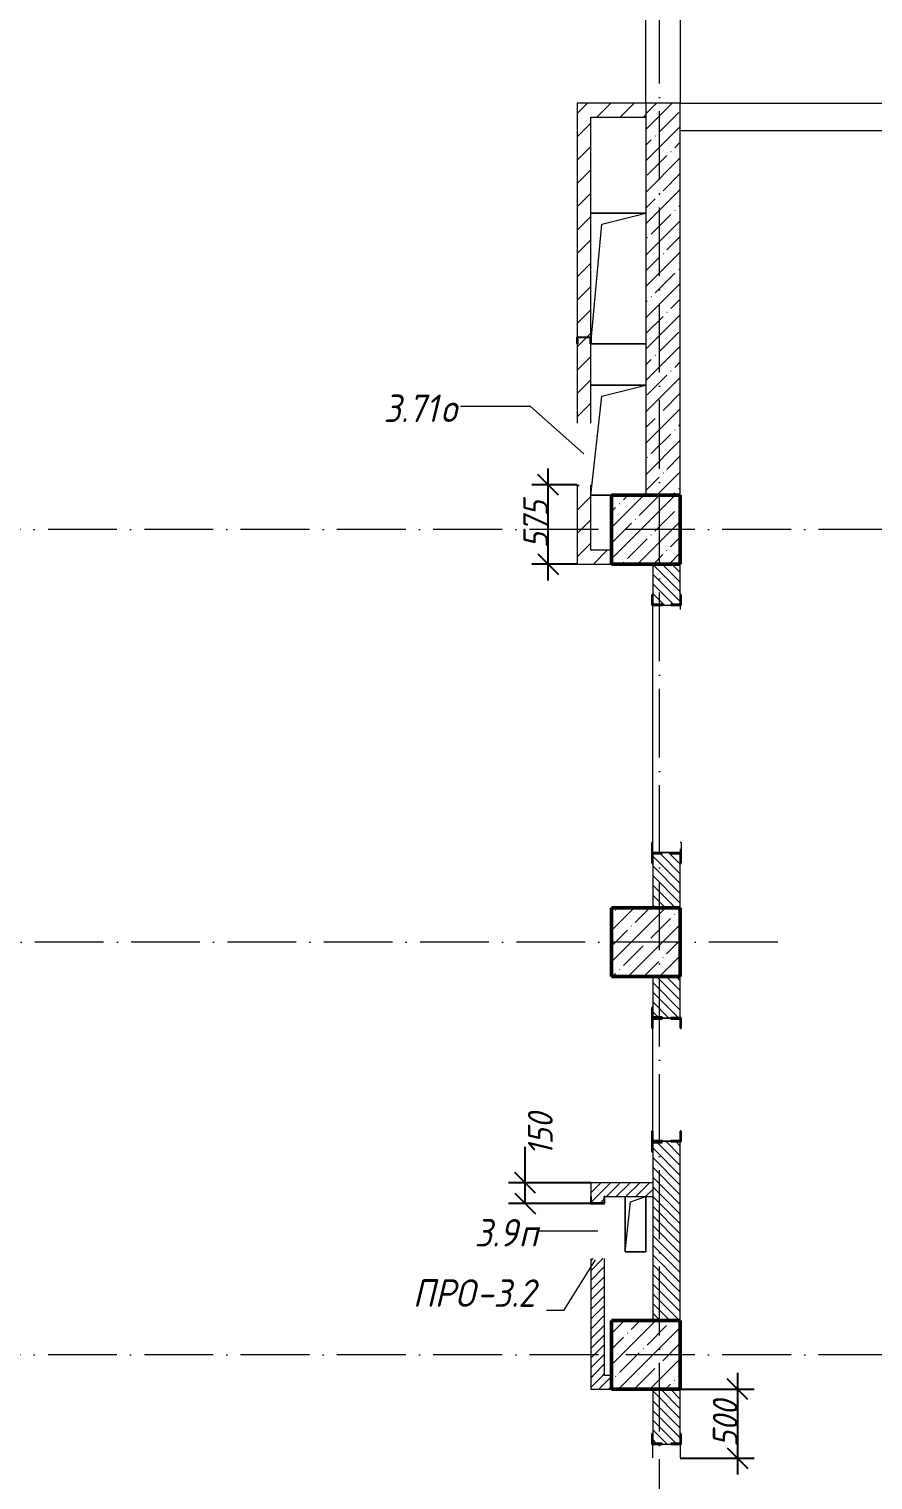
# Model space of a CAD drawing. Header units: millimetres. Extents: x -401725 to 250493, y 305116 to 802890.
# Drawn here: x 145551 to 151686, y 343757 to 354307 of the extents above; entities that cross this region are included whole.
import ezdxf

# ---------------------------------------------------------------- set-up
doc = ezdxf.new("R2010")
doc.units = ezdxf.units.MM
doc.linetypes.add('50_200_ШТРИХ_1Т_ш5_п1_п1_', pattern=[700, 500, -100, 0, -100])
for name, color, linetype, lineweight in [('A-____-____-DIMS', 7, 'Continuous', 9), ('A-FLOR-____-OTLN', 7, 'Continuous', 9), ('A-GENM-____-IDEN', 7, 'Continuous', 9), ('A-GENM-____-MCUT', 7, 'Continuous', 25), ('A-GENM-____-OTLN', 7, 'Continuous', 9), ('A-GENM-____-OTLN-1', 7, 'Continuous', 25), ('A-GLAZ-____-IDEN', 7, 'Continuous', 9), ('A-WALL-____-MCUT-1', 7, 'Continuous', 9), ('A-WALL-____-MCUT-3', 7, 'Continuous', 9), ('A-WALL-____-OTLN', 7, 'Continuous', 9), ('A-WALL-____-PATT-1', 7, 'Continuous', 9), ('A-WALL-FNSH-MCUT-1', 7, 'Continuous', 9), ('I-WALL-____-OTLN', 7, 'Continuous', 9), ('S-COLS-____-MCUT', 7, 'Continuous', 50), ('S-COLS-____-OTLN', 7, 'Continuous', 9), ('S-GRID-____-OTLN-1', 7, '50_200_ШТРИХ_1Т_ш5_п1_п1_', 9)]:
    doc.layers.add(name, color=color, linetype=linetype, lineweight=lineweight)
doc.styles.add('ISOCPEUR_I_10', font='isocpeui.ttf', dxfattribs={"width": 0.9, "height": 180})
doc.styles.add('ISOCPEUR_I_9', font='isocpeui.ttf', dxfattribs={"width": 0.9, "height": 250})
doc.dimstyles.new('ISO-1_8_0_9К_СРЕДНИЙ_Кладочные_3', dxfattribs={"dimscale": 304.8, "dimtxt": 179.276612, "dimasz": 0.492126, "dimexe": 0.393701, "dimexo": 0, "dimgap": 0, "dimtad": 1, "dimdec": 3, "dimrnd": 0.001, "dimdsep": 46, "dimtxsty": 'ISOCPEUR_I_10', "dimblk1": 'OBLIQUE', "dimblk2": 'OBLIQUE', "dimsah": 1, "dimcen": 0.09, "dimdle": 0.393701, "dimazin": 0, "dimtfac": 1, "dimtdec": 4, "dimtix": 1, "dimtmove": 0, "dimatfit": 3, "dimfxl": 1, "dimtvp": 1, "dimtolj": 1, "dimtzin": 0, "dimarcsym": 2})
doc.dimstyles.new('ISO-1_8_0_9К_СРЕДНИЙ_Кладочные_4', dxfattribs={"dimscale": 304.8, "dimtxt": 179.276612, "dimasz": 0.492126, "dimexe": 0.393701, "dimexo": 0, "dimgap": 0, "dimtad": 1, "dimdec": 3, "dimrnd": 0.001, "dimdsep": 46, "dimtxsty": 'ISOCPEUR_I_10', "dimblk1": 'OBLIQUE', "dimblk2": 'OBLIQUE', "dimsah": 1, "dimcen": 0.09, "dimdle": 0.393701, "dimazin": 0, "dimtfac": 1, "dimtdec": 4, "dimtix": 1, "dimtmove": 1, "dimatfit": 3, "dimfxl": 1, "dimtvp": 1, "dimtolj": 1, "dimtzin": 0, "dimarcsym": 2})
pattern_1 = [(45, (144685.44, 312186.37), (-84.8528, 84.8528), [])]
pattern_2 = [(135, (144685.44, 312186.367), (-35.35534, -35.35534), [])]
pattern_3 = [(45, (144685.44, 312186.367), (-35.35534, 35.35534), [])]

# ---------------------------------------------------------------- blocks, each defined once
blk = doc.blocks.new('BSC_Колонна _Прямоугольная - 500х500-V42-АР1_План отверстий 3 этажа в осях 1-64_А-ГГ')
at = {"layer": 'S-COLS-____-OTLN'}
h = blk.add_hatch(dxfattribs=at)
h.set_pattern_fill('FP_79', color=256, style=0, pattern_type=2)
h.set_pattern_definition([(45, (-5350, -32481.04), (-114.04925, 114.04925), []), (45, (-5235.95, -32481.04), (-114.04925, 114.04925), [201.613, -40.323, 3.353, -36.97])])
h.paths.add_polyline_path([(-250, -250), (250, -250), (250, 250), (-250, 250)], flags=0)
at = {"layer": 'S-COLS-____-MCUT'}
for p, q in [((250, 250), (-250, 250)), ((-250, 250), (-250, -250)), ((250, -250), (250, 250)), ((-250, -250), (250, -250))]:
    blk.add_line(p, q, dxfattribs=at)
blk = doc.blocks.new('BSC_Колонна _Прямоугольная - 500х500-V54-АР1_План отверстий 3 этажа в осях 1-64_А-ГГ')
at = {"layer": 'S-COLS-____-OTLN'}
h = blk.add_hatch(dxfattribs=at)
h.set_pattern_fill('FP_91', color=256, style=0, pattern_type=2)
h.set_pattern_definition([(45, (-5350, -35481.04), (-114.04925, 114.04925), []), (45, (-5235.95, -35481.04), (-114.04925, 114.04925), [201.613, -40.323, 3.353, -36.97])])
h.paths.add_polyline_path([(-250, -250), (250, -250), (250, 250), (-250, 250)], flags=0)
at = {"layer": 'S-COLS-____-MCUT'}
for p, q in [((250, 250), (-250, 250)), ((-250, 250), (-250, -250)), ((250, -250), (250, 250)), ((-250, -250), (250, -250))]:
    blk.add_line(p, q, dxfattribs=at)
blk = doc.blocks.new('BSC_Колонна _Прямоугольная - 500х500-V121-АР1_План отверстий 3 этажа в осях 1-64_А-ГГ')
at = {"layer": 'S-COLS-____-OTLN'}
h = blk.add_hatch(dxfattribs=at)
h.set_pattern_fill('FP_144', color=256, style=0, pattern_type=2)
h.set_pattern_definition([(45, (-5350, -38481.04), (-114.04925, 114.04925), []), (45, (-5235.95, -38481.04), (-114.04925, 114.04925), [201.613, -40.323, 3.353, -36.97])])
h.paths.add_polyline_path([(-250, -250), (250, -250), (250, 250), (-250, 250), (-250, 94)], flags=0)
at = {"layer": 'S-COLS-____-MCUT'}
for p, q in [((250, 250), (-250, 250)), ((-250, 250), (-250, -250)), ((250, -250), (250, 250)), ((-250, -250), (250, -250))]:
    blk.add_line(p, q, dxfattribs=at)
blk = doc.blocks.new('154_Стойка_СКБ_Уголок - СМ-2480_200-28447058-АР1_План отверстий 3 этажа в осях 1-64_А-ГГ')
at = {"layer": 'A-GENM-____-MCUT'}
for p, q in [((125, 156), (125, 81)), ((200, 156), (125, 156)), ((131, 81), (131, 150)), ((131, 150), (200, 150)), ((200, 150), (200, 156)), ((125, 81), (131, 81)), ((131, 19), (125, 19)), ((125, 19), (125, -56)), ((131, -50), (131, 19)), ((125, -56), (200, -56)), ((200, -50), (131, -50)), ((200, -56), (200, -50))]:
    blk.add_line(p, q, dxfattribs=at)
blk = doc.blocks.new('Стойка_Влож_Полоса боковая - Полоса-28346330-АР1_План отверстий 3 этажа в осях 1-64_А-ГГ')
at = {"layer": 'A-GENM-____-OTLN'}
for p, q in [((-5, -31), (-5, 31)), ((0, 31), (0, -31))]:
    blk.add_line(p, q, dxfattribs=at)
blk = doc.blocks.new('Стойка_Влож_Уголок - Уголок-28346305-АР1_План отверстий 3 этажа в осях 1-64_А-ГГ')
at = {"layer": 'A-GENM-____-MCUT'}
for p, q in [((75, 75), (0, 75)), ((0, 0), (6, 0)), ((6, 69), (75, 69)), ((6, 0), (6, 69)), ((75, 69), (75, 75))]:
    blk.add_line(p, q, dxfattribs=at)
blk = doc.blocks.new('Стойка_Влож_Уголок - Уголок-28346304-АР1_План отверстий 3 этажа в осях 1-64_А-ГГ')
at = {"layer": 'A-GENM-____-MCUT'}
for p, q in [((6, 0), (0, 0)), ((6, -69), (6, 0)), ((0, -75), (75, -75)), ((75, -69), (6, -69)), ((75, -75), (75, -69))]:
    blk.add_line(p, q, dxfattribs=at)
blk = doc.blocks.new('154_Стойка_СКБ_Уголок - СМ-2480_200-28346303-АР1_План отверстий 3 этажа в осях 1-64_А-ГГ')
at = {"layer": 'A-GENM-____-MCUT'}
for p, q in [((125, 156), (125, 81)), ((200, 156), (125, 156)), ((131, 81), (131, 150)), ((131, 150), (200, 150)), ((200, 150), (200, 156)), ((125, 81), (131, 81)), ((131, 19), (125, 19)), ((125, 19), (125, -56)), ((131, -50), (131, 19)), ((125, -56), (200, -56)), ((200, -50), (131, -50)), ((200, -56), (200, -50))]:
    blk.add_line(p, q, dxfattribs=at)
blk = doc.blocks.new('Стойка_Влож_Полоса боковая - Полоса-28213942-АР1_План отверстий 3 этажа в осях 1-64_А-ГГ')
at = {"layer": 'A-GENM-____-OTLN'}
for p, q in [((-5, 60), (0, 60)), ((-5, -60), (-5, 60)), ((0, 31), (0, -31)), ((0, -60), (-5, -60))]:
    blk.add_line(p, q, dxfattribs=at)
blk = doc.blocks.new('Стойка_Влож_Уголок_Опорный - Уголок-28213941-АР1_План отверстий 3 этажа в осях 1-64_А-ГГ')
at = {"layer": 'A-GENM-____-OTLN'}
for p, q in [((-212, -6), (-212, 0)), ((0, 0), (0, -6)), ((-212, -75), (-212, -6)), ((-212, -6), (-206, -6)), ((-212, -75), (-206, -75)), ((-6, -6), (0, -6)), ((-6, -75), (0, -75)), ((0, -6), (0, -75))]:
    blk.add_line(p, q, dxfattribs=at)
blk = doc.blocks.new('Фахверк_СКБ_Уголок - 200_3960-28268576-АР1_План отверстий 3 этажа в осях 1-64_А-ГГ')
at = {"layer": 'A-GENM-____-MCUT'}
for p, q in [((200, 156), (125, 156)), ((125, 156), (125, 81)), ((131, 81), (131, 150)), ((131, 150), (200, 150)), ((200, 150), (200, 156)), ((125, 81), (131, 81)), ((131, 19), (125, 19)), ((125, 19), (125, -56)), ((131, -50), (131, 19)), ((125, -56), (200, -56)), ((200, -50), (131, -50)), ((200, -56), (200, -50))]:
    blk.add_line(p, q, dxfattribs=at)
blk = doc.blocks.new('Фахверк_СКБ_Уголок - 200_3550-28267367-АР1_План отверстий 3 этажа в осях 1-64_А-ГГ')
at = {"layer": 'A-GENM-____-MCUT'}
for p, q in [((200, 156), (125, 156)), ((125, 156), (125, 81)), ((131, 81), (131, 150)), ((131, 150), (200, 150)), ((200, 150), (200, 156)), ((125, 81), (131, 81)), ((131, 19), (125, 19)), ((125, 19), (125, -56)), ((131, -50), (131, 19)), ((125, -56), (200, -56)), ((200, -50), (131, -50)), ((200, -56), (200, -50))]:
    blk.add_line(p, q, dxfattribs=at)
blk = doc.blocks.new('154_Фахверк_СКБ_Швеллер - Тип_100_3960-28494444-АР1_План отверстий 3 этажа в осях 1-64_А-ГГ')
at = {"layer": 'A-GENM-____-MCUT'}
for p, q in [((125, 50), (175, 50)), ((125, -50), (125, 50)), ((128, 47), (128, -47)), ((175, 47), (128, 47)), ((175, 50), (175, 47)), ((175, -50), (125, -50)), ((128, -47), (175, -47)), ((175, -47), (175, -50))]:
    blk.add_line(p, q, dxfattribs=at)
blk = doc.blocks.new('154_Фахверк_СКБ_Швеллер - Тип_100_3960_зеркало-29769493-АР1_План отверстий 3 этажа в осях 1-64_А-ГГ')
at = {"layer": 'A-GENM-____-MCUT'}
for p, q in [((175, 50), (125, 50)), ((125, 50), (125, -50)), ((128, 47), (175, 47)), ((128, -47), (128, 47)), ((175, 47), (175, 50)), ((125, -50), (175, -50)), ((175, -47), (128, -47)), ((175, -50), (175, -47))]:
    blk.add_line(p, q, dxfattribs=at)
blk = doc.blocks.new('AR_Отверстие прямоугольное _в плите_ - AR_Отверстие прямоугольное _в плите_-30459278-АР1_План отверстий 3 этажа в осях 1-64_А-ГГ')
at = {"layer": 'A-GENM-____-OTLN'}
for p, q in [((-75, 200), (-75, -200)), ((-75, -200), (-37, 163)), ((-37, 163), (75, 200)), ((75, -200), (75, 200)), ((-75, -200), (75, -200))]:
    blk.add_line(p, q, dxfattribs=at)
blk = doc.blocks.new('AR_Отверстие прямоугольное _в плите_ - AR_Отверстие прямоугольное _в плите_-30552819-АР1_План отверстий 3 этажа в осях 1-64_А-ГГ')
at = {"layer": 'A-GENM-____-OTLN'}
for p, q in [((200, 400), (-200, 400)), ((-200, -400), (-120, 320)), ((-120, 320), (200, 400)), ((-200, -400), (-50, -400))]:
    blk.add_line(p, q, dxfattribs=at)
blk = doc.blocks.new('AR_Отверстие прямоугольное _в плите_ - AR_Отверстие прямоугольное _в плите_-30552675-АР1_План отверстий 3 этажа в осях 1-64_А-ГГ')
at = {"layer": 'A-GENM-____-OTLN'}
for p, q in [((200, 475), (-200, 475)), ((-120, 395), (200, 475)), ((-200, -475), (-120, 395)), ((-200, -475), (200, -475))]:
    blk.add_line(p, q, dxfattribs=at)
blk = doc.blocks.new('_Oblique')
at = {"color": 0, "linetype": 'ByBlock', "lineweight": -2}
blk.add_line((-0.5, -0.5), (0.5, 0.5), dxfattribs=at)
blk = doc.blocks.new('*D10117')
at = {"layer": 'A-____-____-DIMS', "color": 0, "lineweight": -2, "transparency": 16777216}
for p, q in [((149157, 345917), (149157, 346180)), ((149157, 345767), (149157, 346037)), ((149635, 345917), (149037, 345917)), ((149701, 345767), (149037, 345767))]:
    blk.add_line(p, q, dxfattribs=at)
at = {"layer": 'Defpoints', "color": 0, "transparency": 16777216}
for p in [(149635, 345917), (149157, 345767), (149701, 345767)]:
    blk.add_point(p, dxfattribs=at)
at = {"layer": 'A-____-____-DIMS', "color": 0, "lineweight": -2, "transparency": 16777216, "xscale": 150, "yscale": 150, "zscale": 150}
for p, rotation in [((149157, 345917), 90), ((149157, 345767), 270)]:
    blk.add_blockref('_Oblique', p, dxfattribs=dict(at, rotation=rotation))
at = {"layer": 'A-____-____-DIMS', "color": 0, "transparency": 16777216, "insert": (149178, 346116), "char_height": 180, "width": 368.21, "attachment_point": 1, "rotation": 90, "line_spacing_factor": 1.149209, "style": 'ISOCPEUR_I_10'}
blk.add_mtext('\\A1;150', dxfattribs=at)
blk = doc.blocks.new('*D10028')
at = {"layer": 'A-____-____-DIMS', "color": 0, "lineweight": -2, "transparency": 16777216}
for p, q in [((149326, 350297), (149326, 351112)), ((149535, 350992), (149206, 350992)), ((149535, 350417), (149206, 350417))]:
    blk.add_line(p, q, dxfattribs=at)
at = {"layer": 'Defpoints', "color": 0, "transparency": 16777216}
for p in [(149326, 350992), (149535, 350992), (149535, 350417)]:
    blk.add_point(p, dxfattribs=at)
at = {"layer": 'A-____-____-DIMS', "color": 0, "lineweight": -2, "transparency": 16777216, "xscale": 150, "yscale": 150, "zscale": 150}
for p, rotation in [((149326, 350992), 90), ((149326, 350417), 270)]:
    blk.add_blockref('_Oblique', p, dxfattribs=dict(at, rotation=rotation))
at = {"layer": 'A-____-____-DIMS', "color": 0, "transparency": 16777216, "insert": (149234, 350705), "char_height": 180, "width": 409.58, "attachment_point": 5, "rotation": 90, "style": 'ISOCPEUR_I_10'}
blk.add_mtext('\\A1;575', dxfattribs=at)
blk = doc.blocks.new('*D10029')
at = {"layer": 'A-____-____-DIMS', "color": 0, "lineweight": -2, "transparency": 16777216}
for p, q in [((150702, 344537), (150702, 343797)), ((150285, 344417), (150822, 344417)), ((150285, 343917), (150822, 343917))]:
    blk.add_line(p, q, dxfattribs=at)
at = {"layer": 'Defpoints', "color": 0, "transparency": 16777216}
for p in [(150285, 344417), (150285, 343917), (150702, 343917)]:
    blk.add_point(p, dxfattribs=at)
at = {"layer": 'A-____-____-DIMS', "color": 0, "lineweight": -2, "transparency": 16777216, "xscale": 150, "yscale": 150, "zscale": 150}
for p, rotation in [((150702, 344417), 90), ((150702, 343917), 270)]:
    blk.add_blockref('_Oblique', p, dxfattribs=dict(at, rotation=rotation))
at = {"layer": 'A-____-____-DIMS', "color": 0, "transparency": 16777216, "insert": (150612, 344167), "char_height": 180, "width": 409.58, "attachment_point": 5, "rotation": 90, "style": 'ISOCPEUR_I_10'}
blk.add_mtext('\\A1;500', dxfattribs=at)

msp = doc.modelspace()

# ---------------------------------------------------------------- hatches: boundary and pattern name
at = {"layer": 'A-WALL-____-PATT-1'}
h = msp.add_hatch(dxfattribs=at)
h.set_pattern_fill('FP_38', color=256, style=0, pattern_type=2)
h.set_pattern_definition([(45, (144685.44, 312186.37), (-114.04925, 114.04925), []), (45, (144799.49, 312186.37), (-114.04925, 114.04925), [201.612, -40.322, 3.353, -36.97])])
h.paths.add_polyline_path([(150035.4376, 350917.4093), (150285.4376, 350917.4093), (150285.4376, 353767.4093), (150035.4376, 353767.4093)], flags=0)
h.paths.add_polyline_path([(150285.4376, 355617.4093), (150285.4376, 355917.4093), (150035.4376, 355917.4093), (150035.4376, 355617.4093)], flags=0)
h = msp.add_hatch(dxfattribs=at)
h.set_pattern_fill('FP_4', color=256, style=0, pattern_type=2)
h.set_pattern_definition(pattern_1)
h.paths.add_polyline_path([(150035.4376, 353667.4093), (150035.4376, 353767.4093), (149535.4376, 353767.4093), (149535.4376, 353667.4093), (149635.4376, 353667.4093)], flags=0)
h = msp.add_hatch(dxfattribs=at)
h.set_pattern_fill('FP_4', color=256, style=0, pattern_type=2)
h.set_pattern_definition(pattern_1)
h.paths.add_polyline_path([(149535.4376, 350517.4093), (149635.4376, 350517.4093), (149635.4376, 350992.4093), (149535.4376, 350992.4093), (149535.4376, 350761.7572)], flags=0)
h.paths.add_polyline_path([(149632.4376, 351442.4093), (149635.4376, 351442.4093), (149635.4376, 352017.4093), (149632.4376, 352017.4093), (149632.4376, 352064.4093), (149538.4376, 352064.4093), (149538.4376, 352017.4093), (149535.4376, 352017.4093), (149535.4376, 351442.4093), (149538.4376, 351442.4093)], flags=0)
h.paths.add_polyline_path([(149535.4376, 352067.4093), (149635.4376, 352067.4093), (149635.4376, 353667.4093), (149535.4376, 353667.4093)], flags=0)
h = msp.add_hatch(dxfattribs=at)
h.set_pattern_fill('FP_4', color=256, style=0, pattern_type=2)
h.set_pattern_definition(pattern_1)
h.paths.add_polyline_path([(149785.4376, 350417.4093), (149785.4376, 350517.4093), (149535.4376, 350517.4093), (149535.4376, 350417.4093)], flags=0)
h = msp.add_hatch(dxfattribs=at)
h.set_pattern_fill('FP_6', color=256, style=0, pattern_type=2)
h.set_pattern_definition(pattern_2)
h.paths.add_polyline_path([(150245.4376, 347917.4093), (150285.4376, 347917.4093), (150285.4376, 348311.4093), (150216.4376, 348311.4093), (150216.4376, 348317.4093), (150154.4376, 348317.4093), (150154.4376, 348311.4093), (150085.4376, 348311.4093), (150085.4376, 347917.4093), (150125.4376, 347917.4093)], flags=0)
h.paths.add_polyline_path([(150154.4376, 350117.4093), (150216.4376, 350117.4093), (150216.4376, 350123.4093), (150285.4376, 350123.4093), (150285.4376, 350417.4093), (150085.4376, 350417.4093), (150085.4376, 350123.4093), (150154.4376, 350123.4093)], flags=0)
h = msp.add_hatch(dxfattribs=at)
h.set_pattern_fill('FP_6', color=256, style=0, pattern_type=2)
h.set_pattern_definition(pattern_2)
h.paths.add_polyline_path([(150285.4376, 344917.4093), (150285.4376, 346217.4093), (150085.4376, 346217.4093), (150085.4376, 344917.4093)], flags=0)
h.paths.add_polyline_path([(150125.4376, 347117.4093), (150285.4376, 347117.4093), (150285.4376, 347417.4093), (150085.4376, 347417.4093), (150085.4376, 347117.4093)], flags=0)
h = msp.add_hatch(dxfattribs=at)
h.set_pattern_fill('FP_5', color=256, style=0, pattern_type=2)
h.set_pattern_definition(pattern_3)
h.paths.add_polyline_path([(150085.4376, 345817.4093), (150085.4376, 345917.4093), (149635.4376, 345917.4093), (149635.4376, 345817.4093), (149974.1536, 345817.4093)], flags=0)
h = msp.add_hatch(dxfattribs=at)
h.set_pattern_fill('FP_5', color=256, style=0, pattern_type=2)
h.set_pattern_definition(pattern_3)
h.paths.add_polyline_path([(149635.4376, 344517.4093), (149735.4376, 344517.4093), (149735.4376, 345367.4093), (149635.4376, 345367.4093)], flags=0)
h.paths.add_polyline_path([(149732.4376, 345770.4093), (149732.4376, 345817.4093), (149638.4376, 345817.4093), (149638.4376, 345770.4093)], flags=0)
h = msp.add_hatch(dxfattribs=at)
h.set_pattern_fill('FP_5', color=256, style=0, pattern_type=2)
h.set_pattern_definition(pattern_3)
h.paths.add_polyline_path([(149635.4376, 344417.4093), (149785.4376, 344417.4093), (149785.4376, 344517.4093), (149635.4376, 344517.4093)], flags=0)
h = msp.add_hatch(dxfattribs=at)
h.set_pattern_fill('FP_6', color=256, style=0, pattern_type=2)
h.set_pattern_definition(pattern_2)
h.paths.add_polyline_path([(150285.4376, 338917.4093), (150285.4376, 342311.4093), (150216.4376, 342311.4093), (150216.4376, 342317.4093), (150154.4376, 342317.4093), (150154.4376, 342311.4093), (150085.4376, 342311.4093), (150085.4376, 338917.4093)], flags=0)
h.paths.add_polyline_path([(150216.4376, 344017.4093), (150216.4376, 344023.4093), (150285.4376, 344023.4093), (150285.4376, 344417.4093), (150085.4376, 344417.4093), (150085.4376, 344023.4093), (150154.4376, 344023.4093), (150154.4376, 344017.4093)], flags=0)

# ---------------------------------------------------------------- linework, layer by layer
at = {"layer": 'A-FLOR-____-OTLN'}
for p, q in [((149635.4376, 352967.4093), (150035.4376, 352967.4093)), ((150035.4376, 352017.4093), (149635.4376, 352017.4093)), ((149635.4376, 351717.4093), (150035.4376, 351717.4093)), ((149785.4376, 350917.4093), (149635.4376, 350917.4093)), ((149885.4376, 345417.4093), (149885.4376, 345817.4093)), ((150035.4376, 345817.4093), (150035.4376, 345417.4093)), ((150035.4376, 345417.4093), (149885.4376, 345417.4093))]:
    msp.add_line(p, q, dxfattribs=at)
at = {"layer": 'A-GENM-____-IDEN'}
for p, q in [((149665.9732, 345357.7737), (149437.1312, 344989.1813)), ((149437.1312, 344989.1813), (149311.9182, 344989.1813))]:
    msp.add_line(p, q, dxfattribs=at)
at = {"layer": 'A-GLAZ-____-IDEN'}
for p, q in [((149195.7801, 351561.9443), (148686.8693, 351561.9443)), ((149585.4376, 351217.4093), (149195.7801, 351561.9443)), ((149685.4376, 345567.4093), (149254.3789, 345567.4093))]:
    msp.add_line(p, q, dxfattribs=at)
at = {"layer": 'A-WALL-____-MCUT-1'}
for p, q in [((150285.4376, 353767.4093), (150035.4376, 353767.4093)), ((150035.4376, 353767.4093), (150035.4376, 350917.4093)), ((150285.4376, 350917.4093), (150285.4376, 353767.4093))]:
    msp.add_line(p, q, dxfattribs=at)
at = {"layer": 'A-WALL-____-MCUT-3'}
for p, q in [((150085.4376, 350417.4093), (150085.4376, 350192.4093)), ((150285.4376, 350192.4093), (150285.4376, 350417.4093)), ((150154.4376, 350117.4093), (150216.4376, 350117.4093)), ((150085.4376, 348242.4093), (150085.4376, 347917.4093)), ((150285.4376, 347917.4093), (150285.4376, 348242.4093)), ((150085.4376, 347417.4093), (150085.4376, 347117.4093)), ((150285.4376, 347117.4093), (150285.4376, 347417.4093)), ((150085.4376, 346217.4093), (150085.4376, 344917.4093)), ((150285.4376, 344917.4093), (150285.4376, 346217.4093)), ((150085.4376, 344417.4093), (150085.4376, 344092.4093)), ((150285.4376, 344092.4093), (150285.4376, 344417.4093)), ((150154.4376, 344017.4093), (150216.4376, 344017.4093))]:
    msp.add_line(p, q, dxfattribs=at)
at = {"layer": 'A-WALL-____-OTLN'}
for p, q in [((150035.4376, 353767.4093), (150035.4376, 355617.4093)), ((150285.4376, 355617.4093), (150285.4376, 353767.4093))]:
    msp.add_line(p, q, dxfattribs=at)
at = {"layer": 'A-WALL-FNSH-MCUT-1'}
for p, q in [((149535.4376, 353767.4093), (149535.4376, 352067.4093)), ((150035.4376, 353767.4093), (149535.4376, 353767.4093)), ((149635.4376, 352067.4093), (149635.4376, 353667.4093)), ((149635.4376, 353667.4093), (150035.4376, 353667.4093)), ((149535.4376, 352017.4093), (149535.4376, 351442.4093)), ((149635.4376, 351442.4093), (149635.4376, 352017.4093)), ((149535.4376, 350992.4093), (149535.4376, 350417.4093)), ((149635.4376, 350517.4093), (149635.4376, 350992.4093)), ((149785.4376, 350517.4093), (149635.4376, 350517.4093)), ((149535.4376, 350417.4093), (149785.4376, 350417.4093)), ((150085.4376, 345917.4093), (149635.4376, 345917.4093)), ((149635.4376, 345917.4093), (149635.4376, 345817.4093)), ((149735.4376, 345817.4093), (150085.4376, 345817.4093)), ((149635.4376, 345367.4093), (149635.4376, 344417.4093)), ((149735.4376, 344517.4093), (149735.4376, 345367.4093)), ((149785.4376, 344517.4093), (149735.4376, 344517.4093)), ((149635.4376, 344417.4093), (149785.4376, 344417.4093))]:
    msp.add_line(p, q, dxfattribs=at)
at = {"layer": 'I-WALL-____-OTLN'}
for p, q in [((150285.4376, 353767.4093), (154585.4376, 353767.4093)), ((154585.4376, 353567.4093), (150285.4376, 353567.4093)), ((150085.4376, 348317.4093), (150085.4376, 350117.4093)), ((150285.4376, 350117.4093), (150285.4376, 350087.4093)), ((150285.4376, 348347.4093), (150285.4376, 348317.4093)), ((150085.4376, 346292.4093), (150085.4376, 347042.4093)), ((150085.4376, 343917.4093), (150085.4376, 344017.4093)), ((150285.4376, 344017.4093), (150285.4376, 343917.4093))]:
    msp.add_line(p, q, dxfattribs=at)
at = {"layer": 'S-GRID-____-OTLN-1'}
for p, q in [((150135.4376, 307703.761), (150135.4376, 362067.327)), ((171393.1768, 350667.4093), (140016.6674, 350667.4093)), ((150993.9235, 347667.4093), (140016.6674, 347667.4093)), ((171393.1768, 344667.4093), (140016.6674, 344667.4093))]:
    msp.add_line(p, q, dxfattribs=at)

# ---------------------------------------------------------------- block references
at = {"layer": 'A-GENM-____-OTLN'}
for name, p in [('AR_Отверстие прямоугольное _в плите_ - AR_Отверстие прямоугольное _в плите_-30552675-АР1_План отверстий 3 этажа в осях 1-64_А-ГГ', (149835.4376, 352492.4093)), ('AR_Отверстие прямоугольное _в плите_ - AR_Отверстие прямоугольное _в плите_-30552819-АР1_План отверстий 3 этажа в осях 1-64_А-ГГ', (149835.4376, 351317.4093)), ('AR_Отверстие прямоугольное _в плите_ - AR_Отверстие прямоугольное _в плите_-30459278-АР1_План отверстий 3 этажа в осях 1-64_А-ГГ', (149960.4376, 345617.4093))]:
    msp.add_blockref(name, p, dxfattribs=at)
for name, p, rotation in [('Стойка_Влож_Уголок_Опорный - Уголок-28213941-АР1_План отверстий 3 этажа в осях 1-64_А-ГГ', (150079.4376, 348317.4093), 180), ('Стойка_Влож_Полоса боковая - Полоса-28213942-АР1_План отверстий 3 этажа в осях 1-64_А-ГГ', (150185.4376, 348317.4093), 269.9999999999999), ('Стойка_Влож_Уголок - Уголок-28346305-АР1_План отверстий 3 этажа в осях 1-64_А-ГГ', (150154.4376, 347117.4093), 89.99999999999991), ('Стойка_Влож_Полоса боковая - Полоса-28346330-АР1_План отверстий 3 этажа в осях 1-64_А-ГГ', (150185.4376, 347117.4093), 89.99999999999991), ('Стойка_Влож_Уголок - Уголок-28346304-АР1_План отверстий 3 этажа в осях 1-64_А-ГГ', (150154.4376, 346217.4093), 270.0000000000002), ('Стойка_Влож_Полоса боковая - Полоса-28346330-АР1_План отверстий 3 этажа в осях 1-64_А-ГГ', (150185.4376, 346217.4093), 269.9999999999999)]:
    msp.add_blockref(name, p, dxfattribs=dict(at, rotation=rotation))
at = {"layer": 'A-GENM-____-OTLN-1'}
for name, p, rotation in [('154_Фахверк_СКБ_Швеллер - Тип_100_3960-28494444-АР1_План отверстий 3 этажа в осях 1-64_А-ГГ', (149585.4376, 352192.4093), 270), ('Фахверк_СКБ_Уголок - 200_3550-28267367-АР1_План отверстий 3 этажа в осях 1-64_А-ГГ', (150235.4376, 349992.4093), 89.99999999999991), ('154_Стойка_СКБ_Уголок - СМ-2480_200-28346303-АР1_План отверстий 3 этажа в осях 1-64_А-ГГ', (150135.4376, 348442.4093), 269.9999999999999), ('154_Стойка_СКБ_Уголок - СМ-2480_200-28447058-АР1_План отверстий 3 этажа в осях 1-64_А-ГГ', (150135.4376, 347242.4093), 269.9999999999999), ('154_Стойка_СКБ_Уголок - СМ-2480_200-28447058-АР1_План отверстий 3 этажа в осях 1-64_А-ГГ', (150235.4376, 346092.4093), 89.99999999999991), ('154_Фахверк_СКБ_Швеллер - Тип_100_3960_зеркало-29769493-АР1_План отверстий 3 этажа в осях 1-64_А-ГГ', (149685.4376, 345642.4093), 89.99999999999993), ('Фахверк_СКБ_Уголок - 200_3960-28268576-АР1_План отверстий 3 этажа в осях 1-64_А-ГГ', (150235.4376, 343892.4093), 89.99999999999991)]:
    msp.add_blockref(name, p, dxfattribs=dict(at, rotation=rotation))
at = {"layer": 'S-COLS-____-OTLN'}
for name, p in [('BSC_Колонна _Прямоугольная - 500х500-V121-АР1_План отверстий 3 этажа в осях 1-64_А-ГГ', (150035.4376, 350667.4093)), ('BSC_Колонна _Прямоугольная - 500х500-V54-АР1_План отверстий 3 этажа в осях 1-64_А-ГГ', (150035.4376, 347667.4093)), ('BSC_Колонна _Прямоугольная - 500х500-V42-АР1_План отверстий 3 этажа в осях 1-64_А-ГГ', (150035.4376, 344667.4093))]:
    msp.add_blockref(name, p, dxfattribs=at)

# ---------------------------------------------------------------- texts
at = {"layer": 'A-GENM-____-IDEN', "char_height": 200, "attachment_point": 1, "style": 'ISOCPEUR_I_9'}
for s, insert, width in [('ПРО', (148341.5115, 345216.2974), 562.784625), ('-3.2', (148805.8553, 345216.2974), 548.35425)]:
    msp.add_mtext(s, dxfattribs=dict(at, insert=insert, width=width))
at = {"layer": 'A-GLAZ-____-IDEN', "char_height": 200, "attachment_point": 1, "style": 'ISOCPEUR_I_9'}
for s, insert, width in [('3.71', (148127.4177, 351649.5589), 505.063125), ('\\fISOCPEUR|b0|i1|c204|p34|;\\W.9;о', (148544.1364, 351649.5589), 158.734125), ('3.9', (148790.3295, 345655.0239), 389.620125), ('\\fISOCPEUR|b0|i1|c204|p34|;\\W.9;п', (149111.7983, 345655.0239), 158.734125)]:
    msp.add_mtext(s, dxfattribs=dict(at, insert=insert, width=width))

# ---------------------------------------------------------------- dimensions: what is measured, and where the dimension line sits
at = {"layer": 'A-____-____-DIMS'}
for base, p1, p2, override, picture, middle in [((149325.5408, 350992.4093), (149535.4376, 350417.4093), (149535.4376, 350992.4093), {"dimpost": '<>', "dimfxl": 575}, '*D10028', (149234.3817, 350704.9093)), ((150702.4653, 343917.4093), (150285.4376, 344417.4093), (150285.4376, 343917.4093), {"dimpost": '<>', "dimfxl": 500}, '*D10029', (150612.4653, 344167.4093))]:
    dim = msp.add_linear_dim(base=base, p1=p1, p2=p2, angle=90, dimstyle='ISO-1_8_0_9К_СРЕДНИЙ_Кладочные_4', override=override, dxfattribs=at)
    dim.commit()
    dim.dimension.update_dxf_attribs({"geometry": picture, "text_midpoint": middle})
dim = msp.add_linear_dim(base=(149157.4915, 345767.4093), p1=(149635.4376, 345917.4093), p2=(149700.563, 345767.4093), angle=90, dimstyle='ISO-1_8_0_9К_СРЕДНИЙ_Кладочные_3', override={"dimpost": '<>', "dimfxl": 163.52771}, dxfattribs=at)
dim.commit()
dim.dimension.update_dxf_attribs({"geometry": '*D10117', "text_midpoint": (149297.7688, 346179.8126), "dimtype": 160, "text_rotation": 90})

doc.saveas('drawing.dxf')
